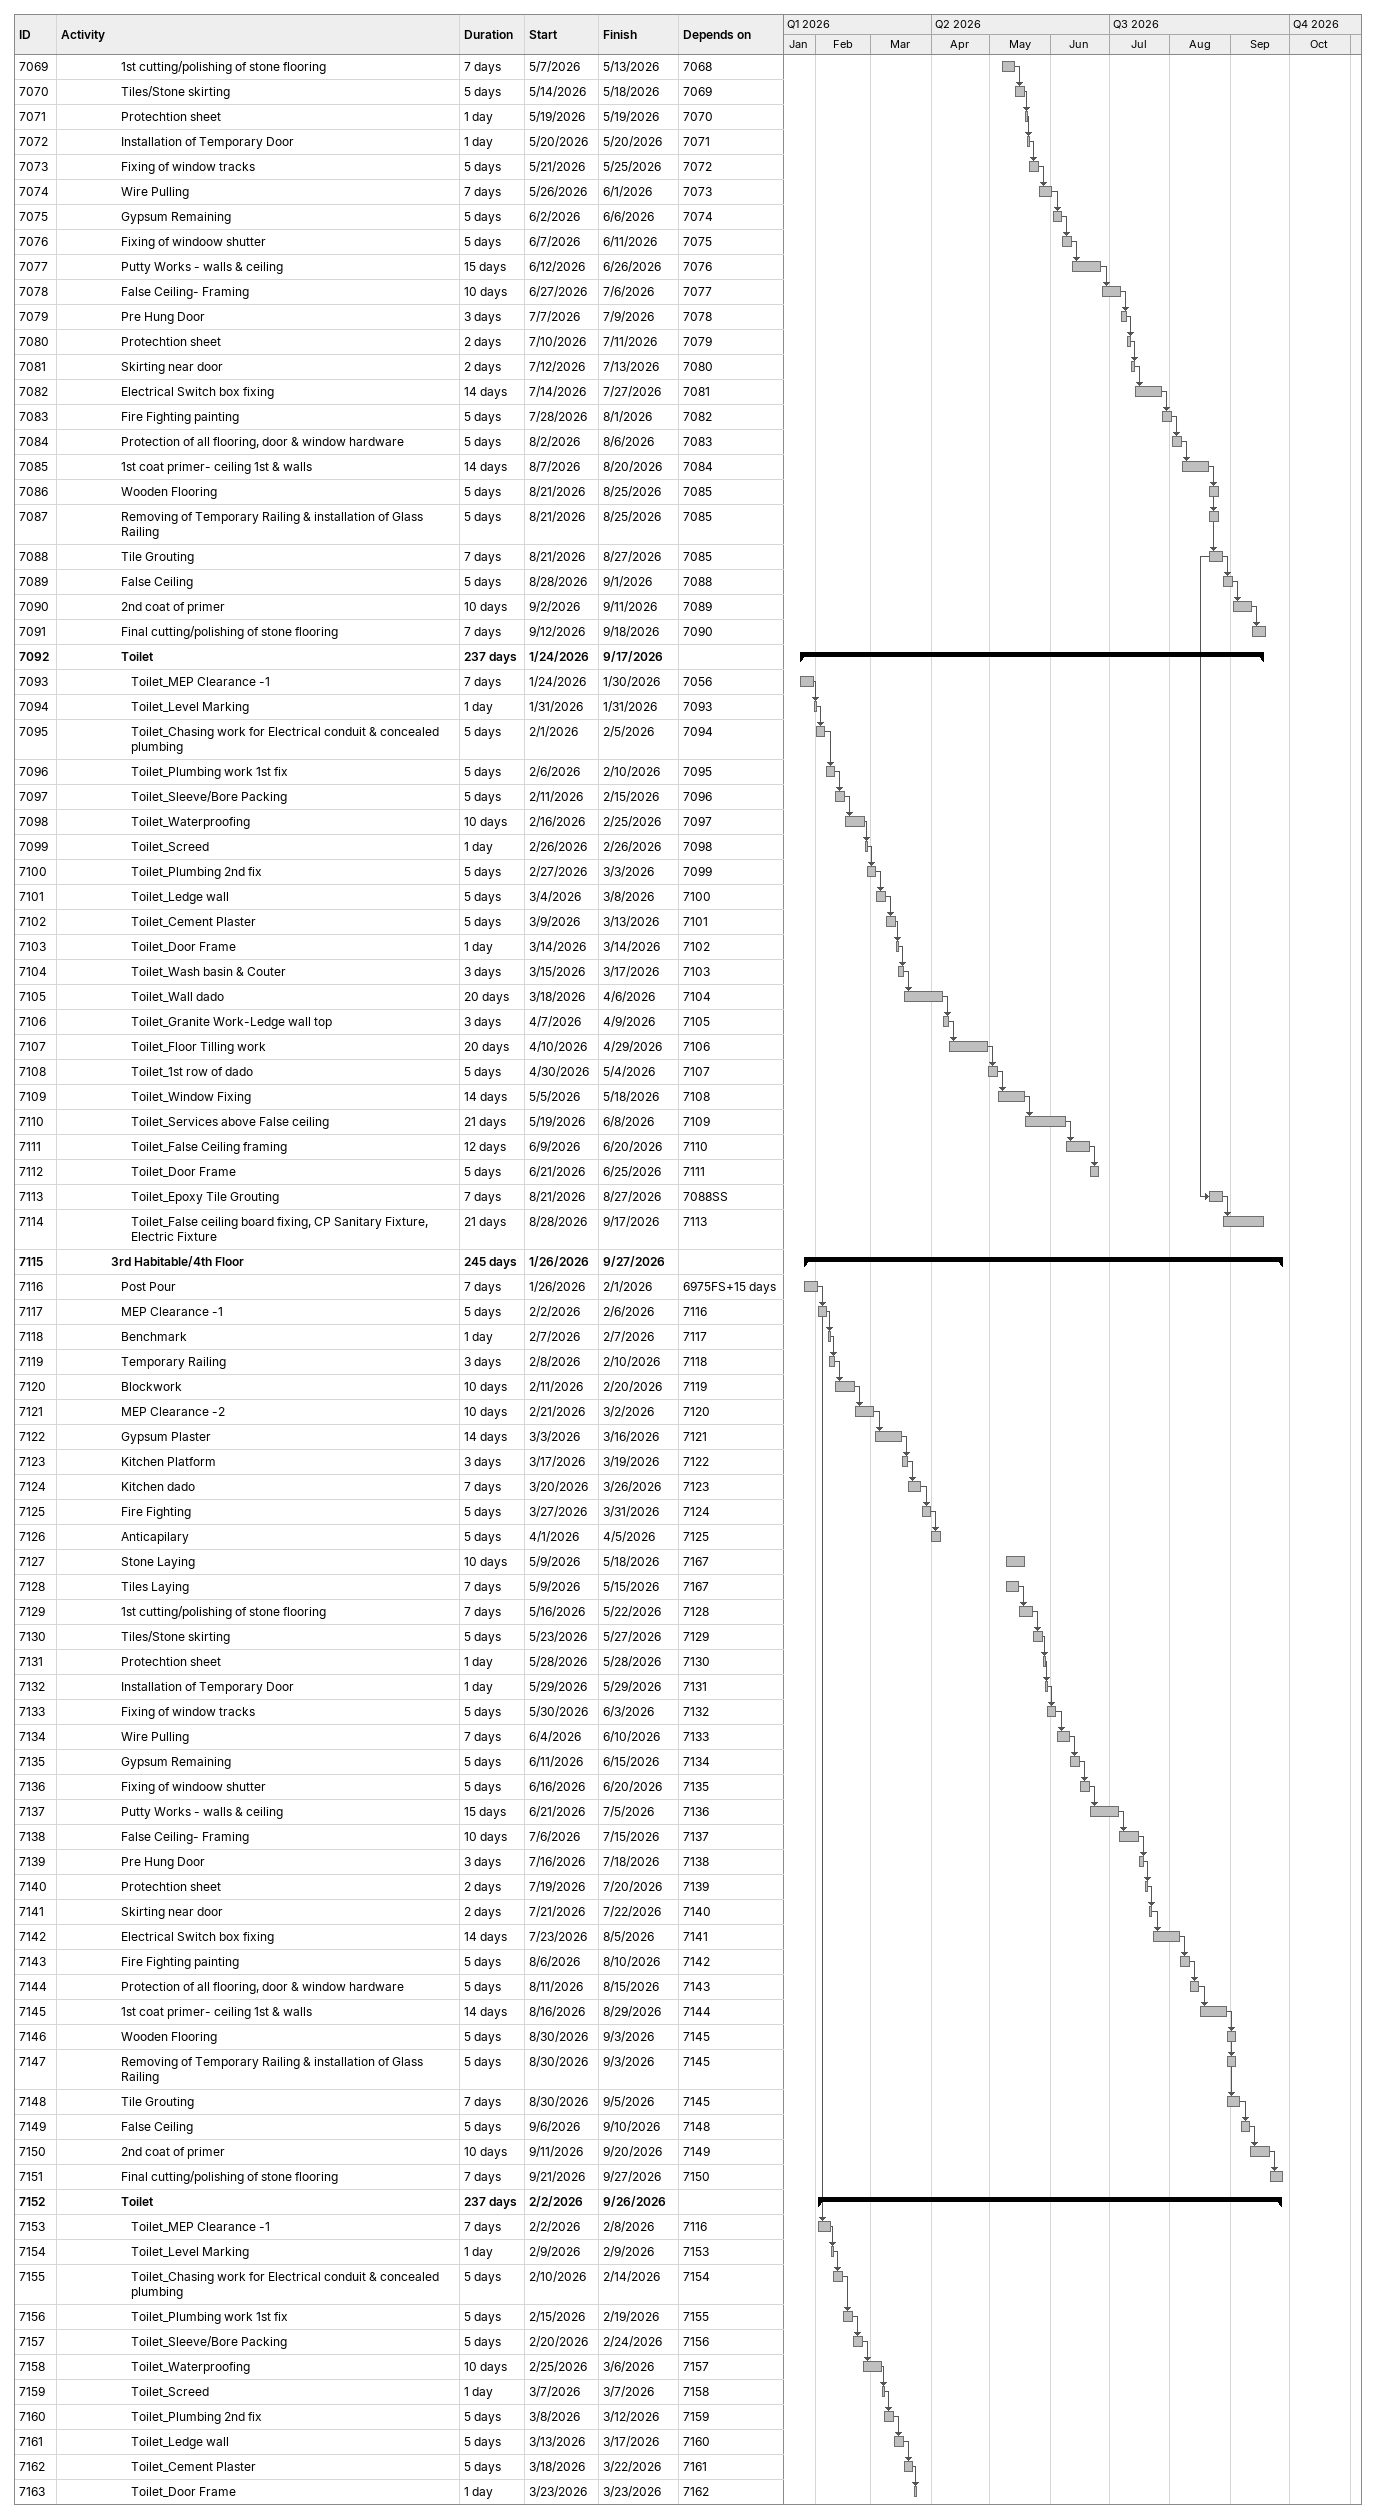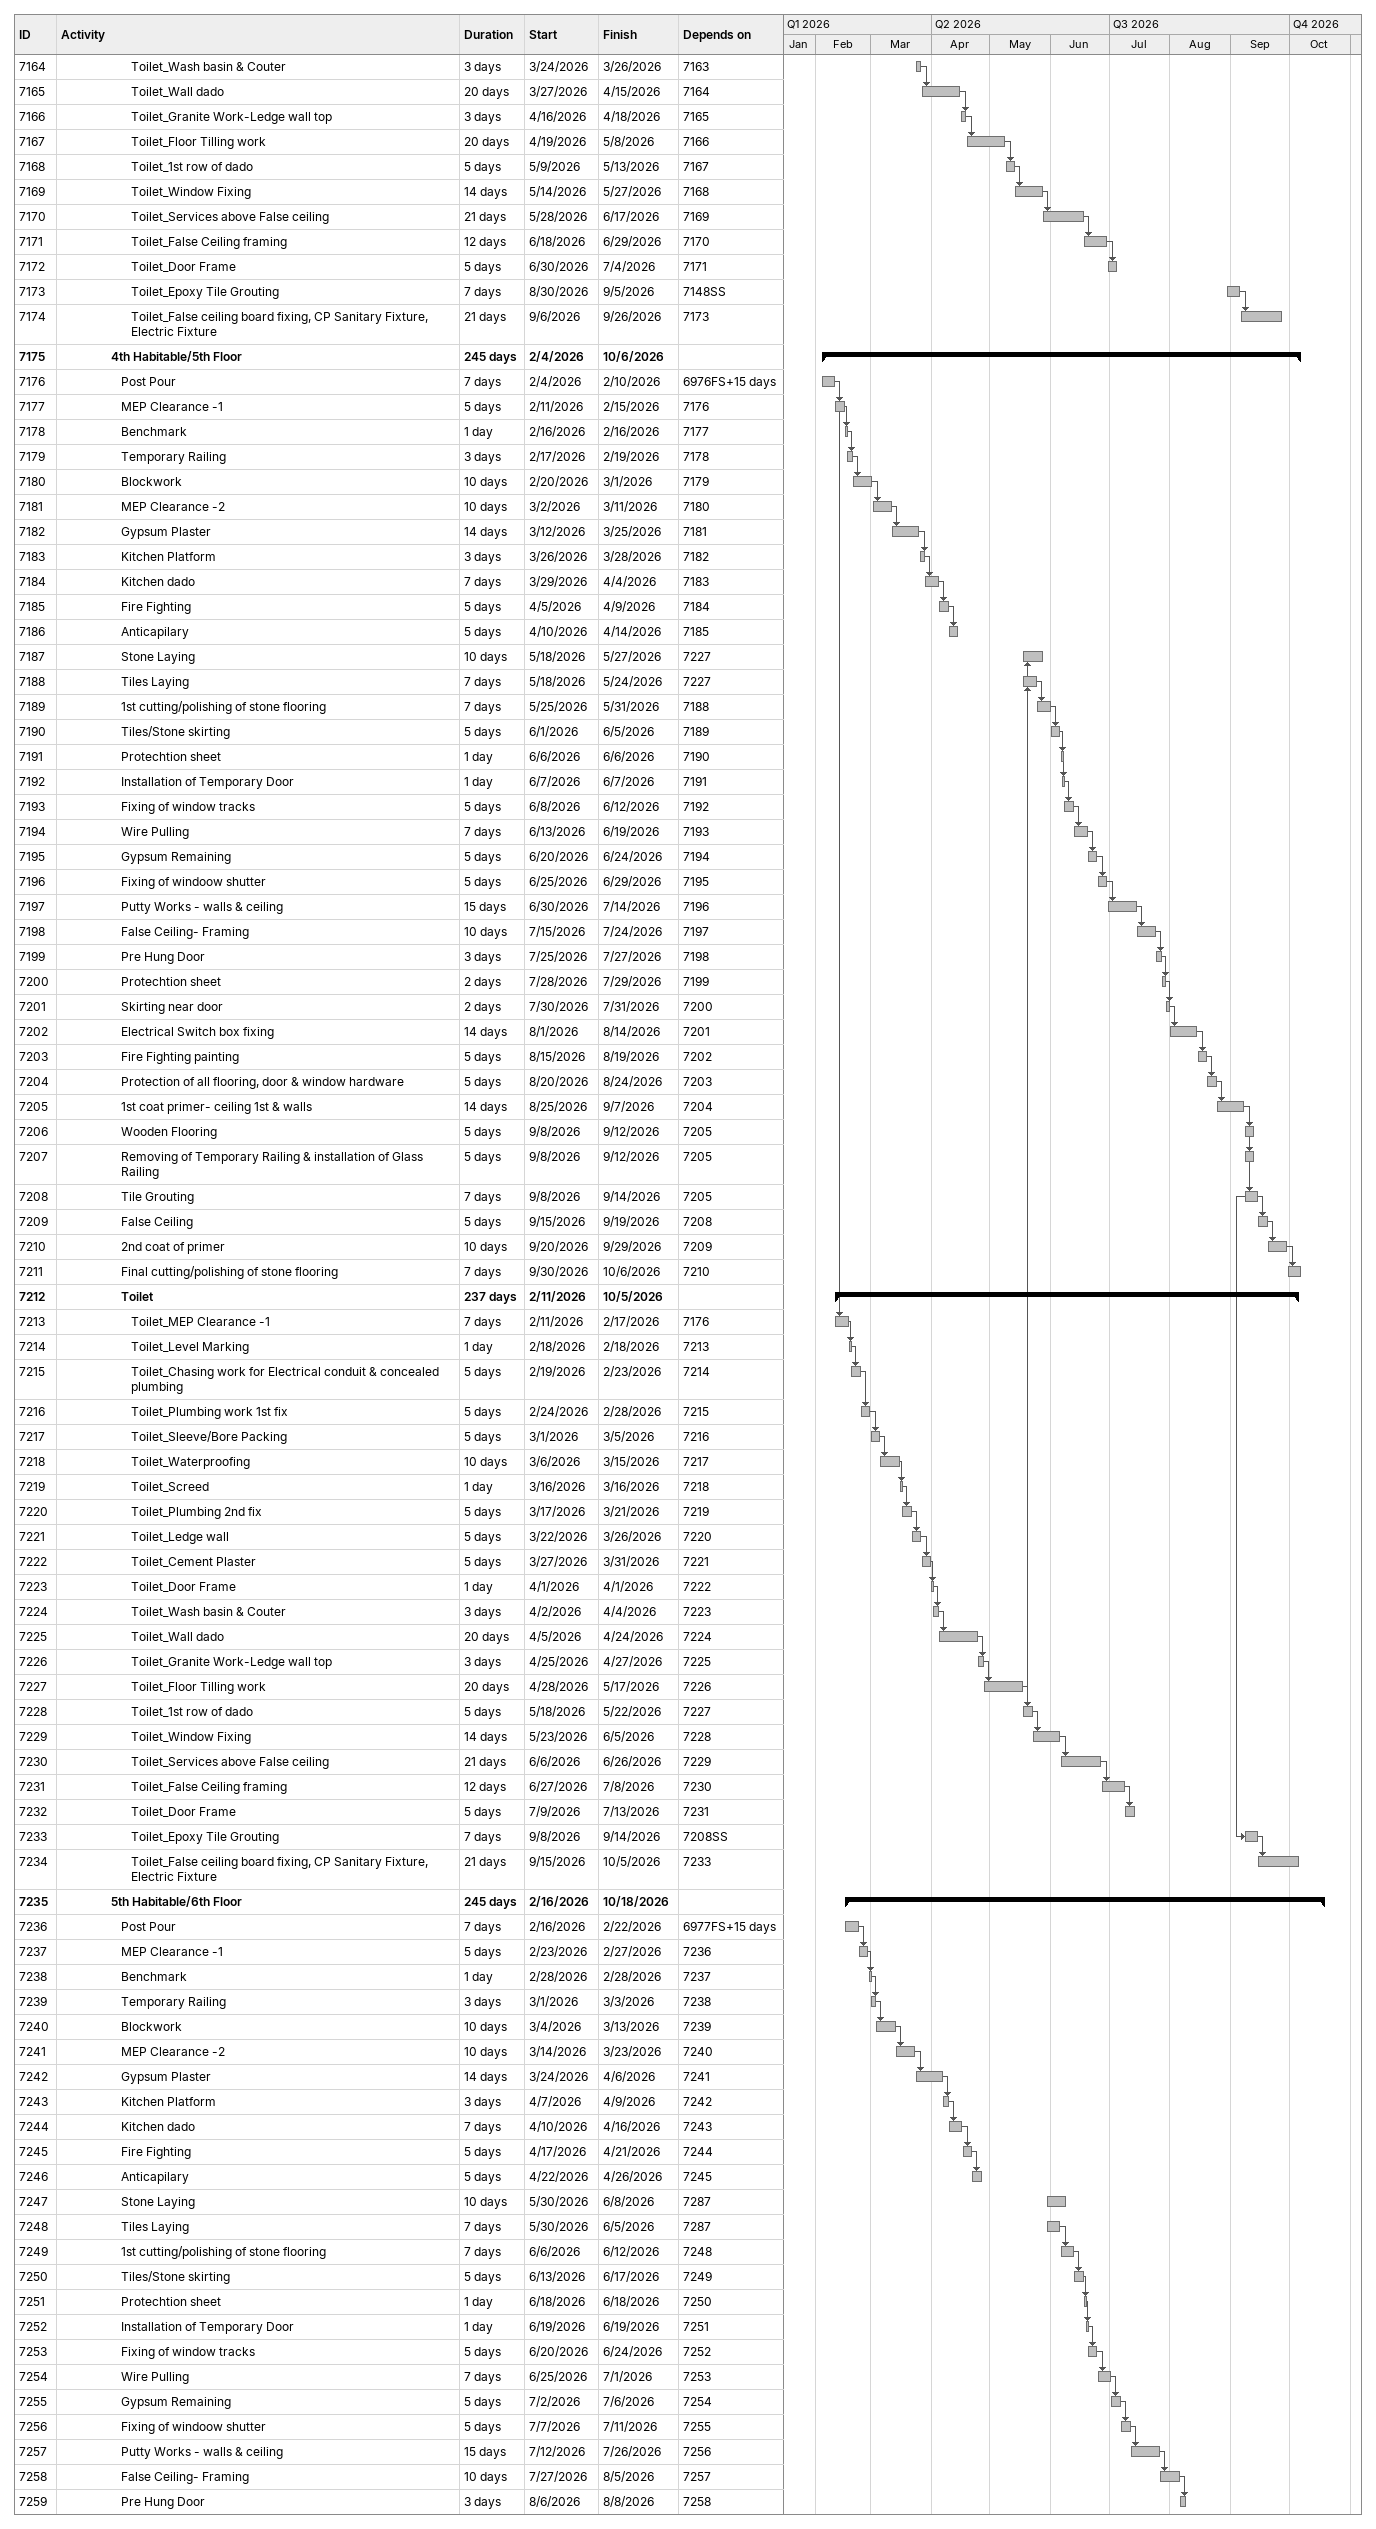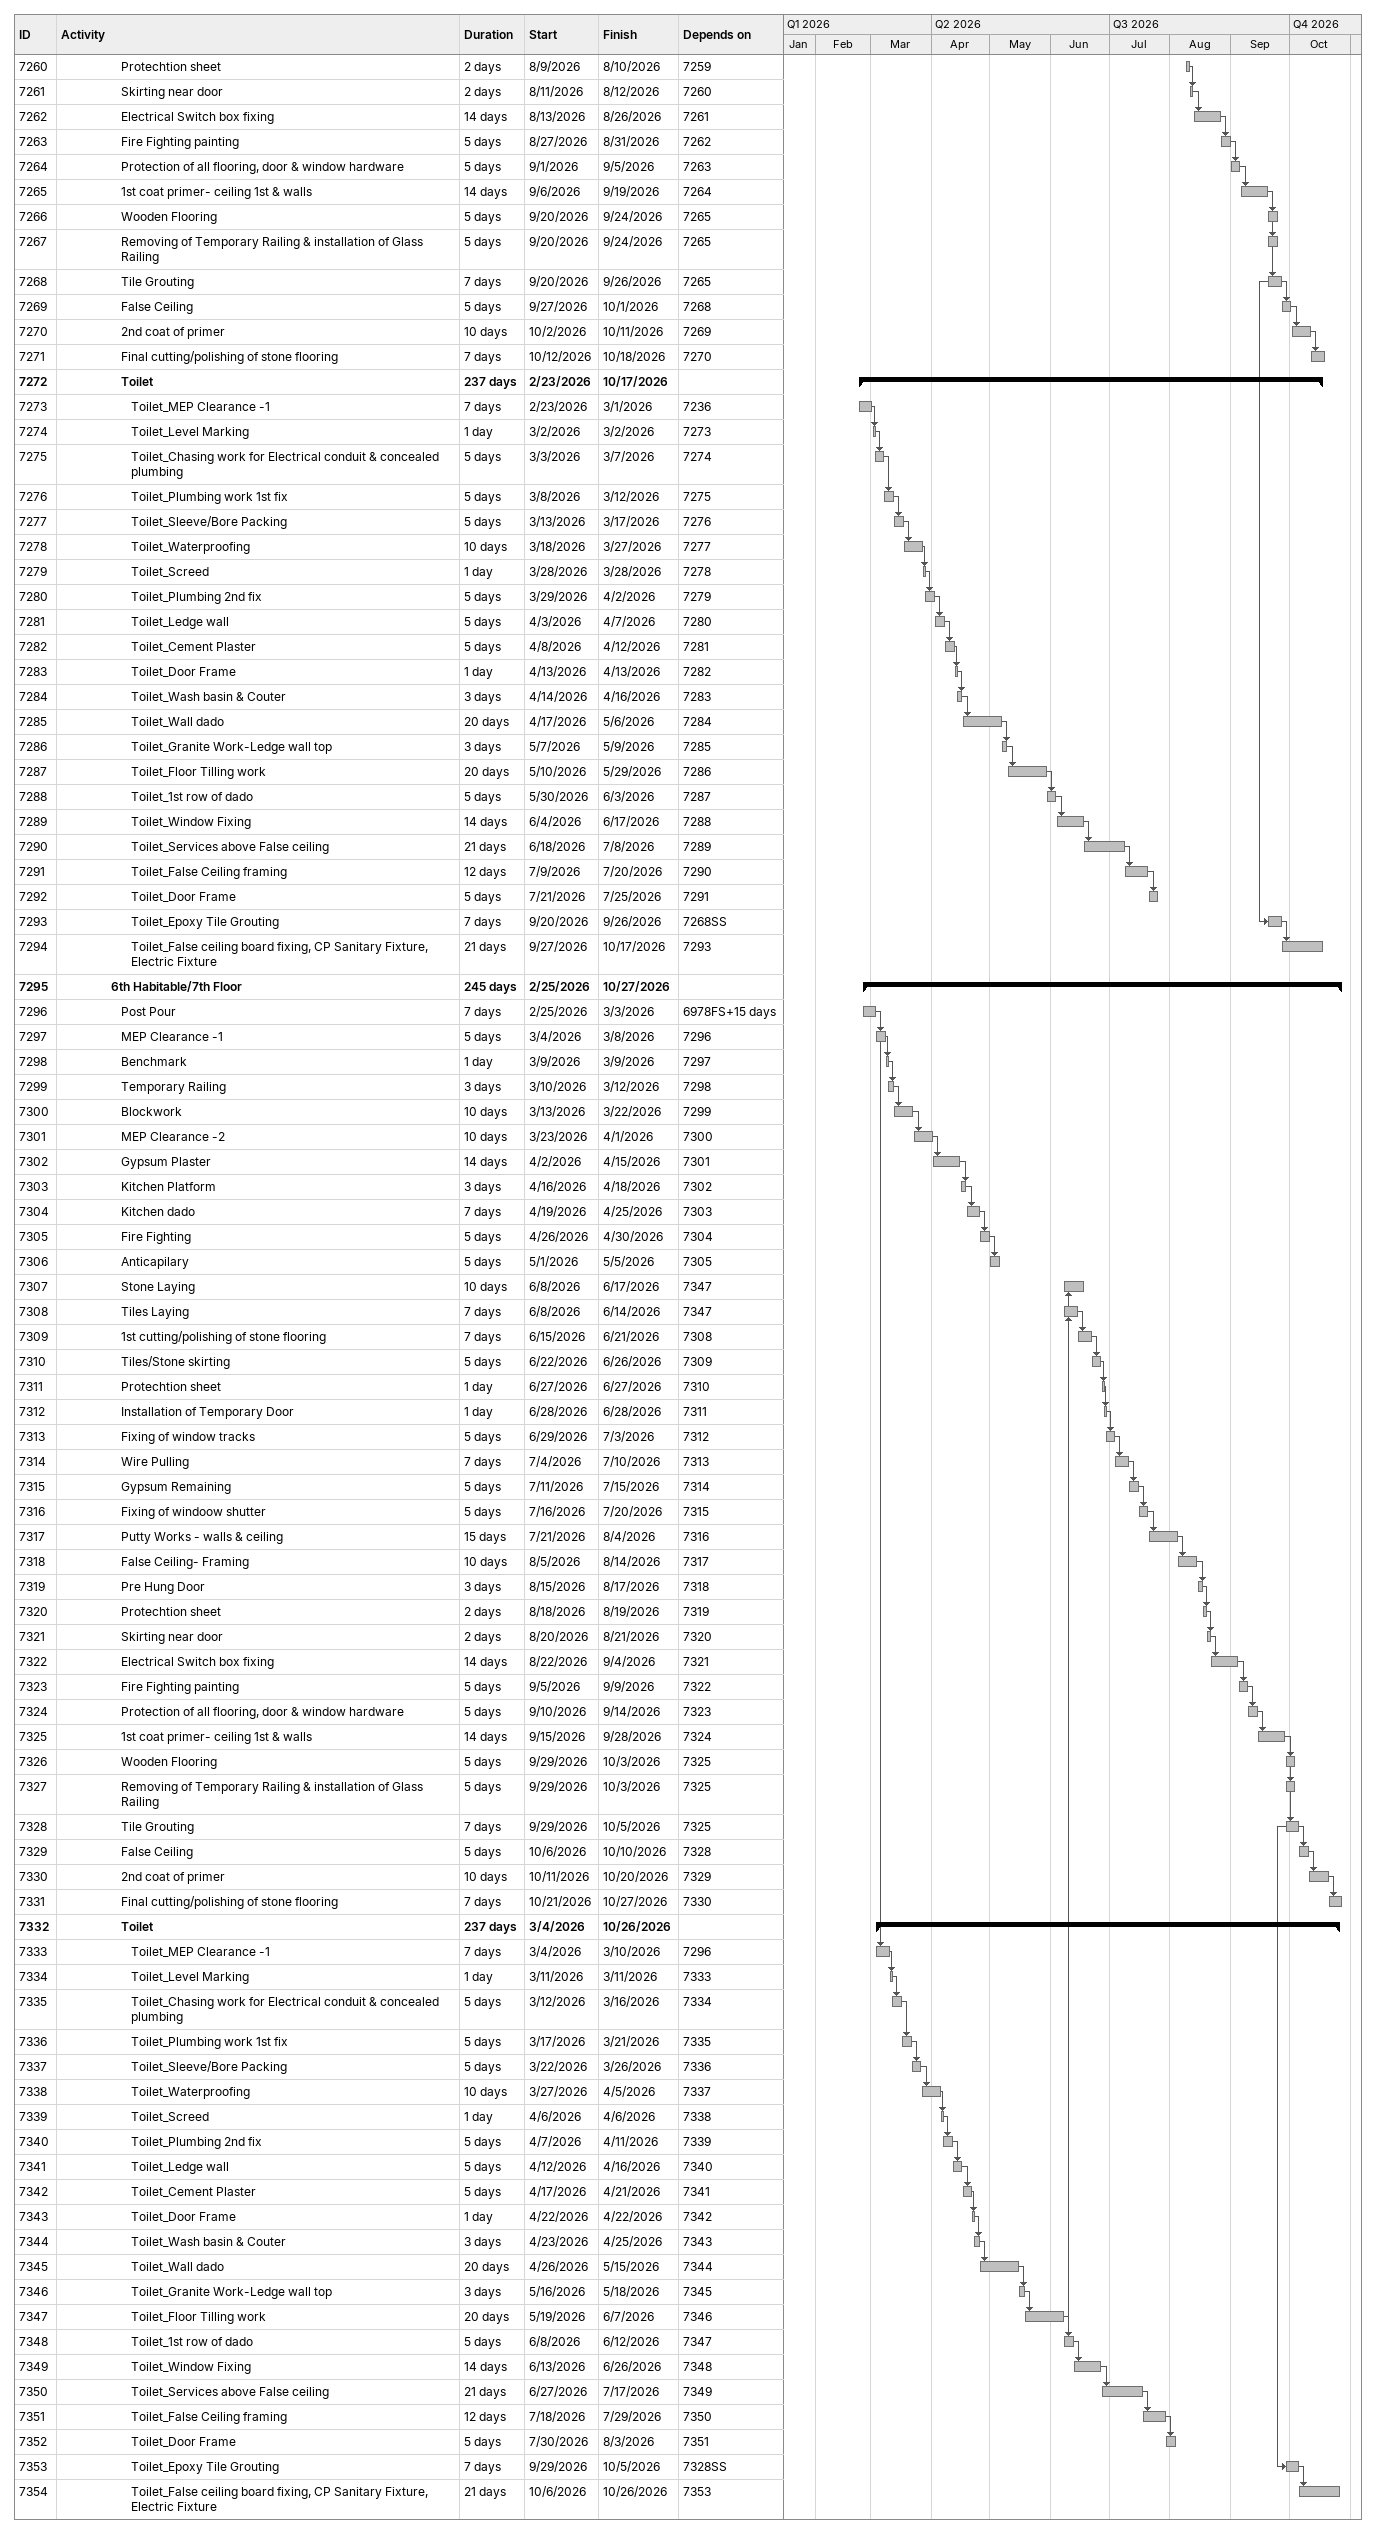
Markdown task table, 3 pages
| ID | Level | Task | Duration | Start | Finish | Predecessors |
|---|---|---|---|---|---|---|
| 7069 | 7 | 1st cutting/polishing of stone flooring | 7d | 2026-05-07 | 2026-05-13 | 7068 |
| 7070 | 7 | Tiles/Stone skirting | 5d | 2026-05-14 | 2026-05-18 | 7069 |
| 7071 | 7 | Protechtion sheet | 1d | 2026-05-19 | 2026-05-19 | 7070 |
| 7072 | 7 | Installation of Temporary Door | 1d | 2026-05-20 | 2026-05-20 | 7071 |
| 7073 | 7 | Fixing of window tracks | 5d | 2026-05-21 | 2026-05-25 | 7072 |
| 7074 | 7 | Wire Pulling | 7d | 2026-05-26 | 2026-06-01 | 7073 |
| 7075 | 7 | Gypsum Remaining | 5d | 2026-06-02 | 2026-06-06 | 7074 |
| 7076 | 7 | Fixing of windoow shutter | 5d | 2026-06-07 | 2026-06-11 | 7075 |
| 7077 | 7 | Putty Works - walls & ceiling | 15d | 2026-06-12 | 2026-06-26 | 7076 |
| 7078 | 7 | False Ceiling- Framing | 10d | 2026-06-27 | 2026-07-06 | 7077 |
| 7079 | 7 | Pre Hung Door | 3d | 2026-07-07 | 2026-07-09 | 7078 |
| 7080 | 7 | Protechtion sheet | 2d | 2026-07-10 | 2026-07-11 | 7079 |
| 7081 | 7 | Skirting near door | 2d | 2026-07-12 | 2026-07-13 | 7080 |
| 7082 | 7 | Electrical Switch box fixing | 14d | 2026-07-14 | 2026-07-27 | 7081 |
| 7083 | 7 | Fire Fighting painting | 5d | 2026-07-28 | 2026-08-01 | 7082 |
| 7084 | 7 | Protection of all flooring, door & window hardware | 5d | 2026-08-02 | 2026-08-06 | 7083 |
| 7085 | 7 | 1st coat primer- ceiling 1st & walls | 14d | 2026-08-07 | 2026-08-20 | 7084 |
| 7086 | 7 | Wooden Flooring | 5d | 2026-08-21 | 2026-08-25 | 7085 |
| 7087 | 7 | Removing of Temporary Railing & installation of Glass Railing | 5d | 2026-08-21 | 2026-08-25 | 7085 |
| 7088 | 7 | Tile Grouting | 7d | 2026-08-21 | 2026-08-27 | 7085 |
| 7089 | 7 | False Ceiling | 5d | 2026-08-28 | 2026-09-01 | 7088 |
| 7090 | 7 | 2nd coat of primer | 10d | 2026-09-02 | 2026-09-11 | 7089 |
| 7091 | 7 | Final cutting/polishing of stone flooring | 7d | 2026-09-12 | 2026-09-18 | 7090 |
| 7092 | 7 | **Toilet** | 237d | 2026-01-24 | 2026-09-17 |  |
| 7093 | 8 | Toilet_MEP Clearance -1 | 7d | 2026-01-24 | 2026-01-30 | 7056 |
| 7094 | 8 | Toilet_Level Marking | 1d | 2026-01-31 | 2026-01-31 | 7093 |
| 7095 | 8 | Toilet_Chasing work for Electrical conduit & concealed plumbing | 5d | 2026-02-01 | 2026-02-05 | 7094 |
| 7096 | 8 | Toilet_Plumbing work 1st fix | 5d | 2026-02-06 | 2026-02-10 | 7095 |
| 7097 | 8 | Toilet_Sleeve/Bore Packing | 5d | 2026-02-11 | 2026-02-15 | 7096 |
| 7098 | 8 | Toilet_Waterproofing | 10d | 2026-02-16 | 2026-02-25 | 7097 |
| 7099 | 8 | Toilet_Screed | 1d | 2026-02-26 | 2026-02-26 | 7098 |
| 7100 | 8 | Toilet_Plumbing 2nd fix | 5d | 2026-02-27 | 2026-03-03 | 7099 |
| 7101 | 8 | Toilet_Ledge wall | 5d | 2026-03-04 | 2026-03-08 | 7100 |
| 7102 | 8 | Toilet_Cement Plaster | 5d | 2026-03-09 | 2026-03-13 | 7101 |
| 7103 | 8 | Toilet_Door Frame | 1d | 2026-03-14 | 2026-03-14 | 7102 |
| 7104 | 8 | Toilet_Wash basin & Couter | 3d | 2026-03-15 | 2026-03-17 | 7103 |
| 7105 | 8 | Toilet_Wall dado | 20d | 2026-03-18 | 2026-04-06 | 7104 |
| 7106 | 8 | Toilet_Granite Work-Ledge wall top | 3d | 2026-04-07 | 2026-04-09 | 7105 |
| 7107 | 8 | Toilet_Floor Tilling work | 20d | 2026-04-10 | 2026-04-29 | 7106 |
| 7108 | 8 | Toilet_1st row of dado | 5d | 2026-04-30 | 2026-05-04 | 7107 |
| 7109 | 8 | Toilet_Window Fixing | 14d | 2026-05-05 | 2026-05-18 | 7108 |
| 7110 | 8 | Toilet_Services above False ceiling | 21d | 2026-05-19 | 2026-06-08 | 7109 |
| 7111 | 8 | Toilet_False Ceiling framing | 12d | 2026-06-09 | 2026-06-20 | 7110 |
| 7112 | 8 | Toilet_Door Frame | 5d | 2026-06-21 | 2026-06-25 | 7111 |
| 7113 | 8 | Toilet_Epoxy Tile Grouting | 7d | 2026-08-21 | 2026-08-27 | 7088SS |
| 7114 | 8 | Toilet_False ceiling board fixing, CP Sanitary Fixture, Electric Fixture | 21d | 2026-08-28 | 2026-09-17 | 7113 |
| 7115 | 6 | **3rd Habitable/4th Floor** | 245d | 2026-01-26 | 2026-09-27 |  |
| 7116 | 7 | Post Pour | 7d | 2026-01-26 | 2026-02-01 | 6975FS+15d |
| 7117 | 7 | MEP Clearance -1 | 5d | 2026-02-02 | 2026-02-06 | 7116 |
| 7118 | 7 | Benchmark | 1d | 2026-02-07 | 2026-02-07 | 7117 |
| 7119 | 7 | Temporary Railing | 3d | 2026-02-08 | 2026-02-10 | 7118 |
| 7120 | 7 | Blockwork | 10d | 2026-02-11 | 2026-02-20 | 7119 |
| 7121 | 7 | MEP Clearance -2 | 10d | 2026-02-21 | 2026-03-02 | 7120 |
| 7122 | 7 | Gypsum Plaster | 14d | 2026-03-03 | 2026-03-16 | 7121 |
| 7123 | 7 | Kitchen Platform | 3d | 2026-03-17 | 2026-03-19 | 7122 |
| 7124 | 7 | Kitchen dado | 7d | 2026-03-20 | 2026-03-26 | 7123 |
| 7125 | 7 | Fire Fighting | 5d | 2026-03-27 | 2026-03-31 | 7124 |
| 7126 | 7 | Anticapilary | 5d | 2026-04-01 | 2026-04-05 | 7125 |
| 7127 | 7 | Stone Laying | 10d | 2026-05-09 | 2026-05-18 | 7167 |
| 7128 | 7 | Tiles Laying | 7d | 2026-05-09 | 2026-05-15 | 7167 |
| 7129 | 7 | 1st cutting/polishing of stone flooring | 7d | 2026-05-16 | 2026-05-22 | 7128 |
| 7130 | 7 | Tiles/Stone skirting | 5d | 2026-05-23 | 2026-05-27 | 7129 |
| 7131 | 7 | Protechtion sheet | 1d | 2026-05-28 | 2026-05-28 | 7130 |
| 7132 | 7 | Installation of Temporary Door | 1d | 2026-05-29 | 2026-05-29 | 7131 |
| 7133 | 7 | Fixing of window tracks | 5d | 2026-05-30 | 2026-06-03 | 7132 |
| 7134 | 7 | Wire Pulling | 7d | 2026-06-04 | 2026-06-10 | 7133 |
| 7135 | 7 | Gypsum Remaining | 5d | 2026-06-11 | 2026-06-15 | 7134 |
| 7136 | 7 | Fixing of windoow shutter | 5d | 2026-06-16 | 2026-06-20 | 7135 |
| 7137 | 7 | Putty Works - walls & ceiling | 15d | 2026-06-21 | 2026-07-05 | 7136 |
| 7138 | 7 | False Ceiling- Framing | 10d | 2026-07-06 | 2026-07-15 | 7137 |
| 7139 | 7 | Pre Hung Door | 3d | 2026-07-16 | 2026-07-18 | 7138 |
| 7140 | 7 | Protechtion sheet | 2d | 2026-07-19 | 2026-07-20 | 7139 |
| 7141 | 7 | Skirting near door | 2d | 2026-07-21 | 2026-07-22 | 7140 |
| 7142 | 7 | Electrical Switch box fixing | 14d | 2026-07-23 | 2026-08-05 | 7141 |
| 7143 | 7 | Fire Fighting painting | 5d | 2026-08-06 | 2026-08-10 | 7142 |
| 7144 | 7 | Protection of all flooring, door & window hardware | 5d | 2026-08-11 | 2026-08-15 | 7143 |
| 7145 | 7 | 1st coat primer- ceiling 1st & walls | 14d | 2026-08-16 | 2026-08-29 | 7144 |
| 7146 | 7 | Wooden Flooring | 5d | 2026-08-30 | 2026-09-03 | 7145 |
| 7147 | 7 | Removing of Temporary Railing & installation of Glass Railing | 5d | 2026-08-30 | 2026-09-03 | 7145 |
| 7148 | 7 | Tile Grouting | 7d | 2026-08-30 | 2026-09-05 | 7145 |
| 7149 | 7 | False Ceiling | 5d | 2026-09-06 | 2026-09-10 | 7148 |
| 7150 | 7 | 2nd coat of primer | 10d | 2026-09-11 | 2026-09-20 | 7149 |
| 7151 | 7 | Final cutting/polishing of stone flooring | 7d | 2026-09-21 | 2026-09-27 | 7150 |
| 7152 | 7 | **Toilet** | 237d | 2026-02-02 | 2026-09-26 |  |
| 7153 | 8 | Toilet_MEP Clearance -1 | 7d | 2026-02-02 | 2026-02-08 | 7116 |
| 7154 | 8 | Toilet_Level Marking | 1d | 2026-02-09 | 2026-02-09 | 7153 |
| 7155 | 8 | Toilet_Chasing work for Electrical conduit & concealed plumbing | 5d | 2026-02-10 | 2026-02-14 | 7154 |
| 7156 | 8 | Toilet_Plumbing work 1st fix | 5d | 2026-02-15 | 2026-02-19 | 7155 |
| 7157 | 8 | Toilet_Sleeve/Bore Packing | 5d | 2026-02-20 | 2026-02-24 | 7156 |
| 7158 | 8 | Toilet_Waterproofing | 10d | 2026-02-25 | 2026-03-06 | 7157 |
| 7159 | 8 | Toilet_Screed | 1d | 2026-03-07 | 2026-03-07 | 7158 |
| 7160 | 8 | Toilet_Plumbing 2nd fix | 5d | 2026-03-08 | 2026-03-12 | 7159 |
| 7161 | 8 | Toilet_Ledge wall | 5d | 2026-03-13 | 2026-03-17 | 7160 |
| 7162 | 8 | Toilet_Cement Plaster | 5d | 2026-03-18 | 2026-03-22 | 7161 |
| 7163 | 8 | Toilet_Door Frame | 1d | 2026-03-23 | 2026-03-23 | 7162 |
| 7164 | 8 | Toilet_Wash basin & Couter | 3d | 2026-03-24 | 2026-03-26 | 7163 |
| 7165 | 8 | Toilet_Wall dado | 20d | 2026-03-27 | 2026-04-15 | 7164 |
| 7166 | 8 | Toilet_Granite Work-Ledge wall top | 3d | 2026-04-16 | 2026-04-18 | 7165 |
| 7167 | 8 | Toilet_Floor Tilling work | 20d | 2026-04-19 | 2026-05-08 | 7166 |
| 7168 | 8 | Toilet_1st row of dado | 5d | 2026-05-09 | 2026-05-13 | 7167 |
| 7169 | 8 | Toilet_Window Fixing | 14d | 2026-05-14 | 2026-05-27 | 7168 |
| 7170 | 8 | Toilet_Services above False ceiling | 21d | 2026-05-28 | 2026-06-17 | 7169 |
| 7171 | 8 | Toilet_False Ceiling framing | 12d | 2026-06-18 | 2026-06-29 | 7170 |
| 7172 | 8 | Toilet_Door Frame | 5d | 2026-06-30 | 2026-07-04 | 7171 |
| 7173 | 8 | Toilet_Epoxy Tile Grouting | 7d | 2026-08-30 | 2026-09-05 | 7148SS |
| 7174 | 8 | Toilet_False ceiling board fixing, CP Sanitary Fixture, Electric Fixture | 21d | 2026-09-06 | 2026-09-26 | 7173 |
| 7175 | 6 | **4th Habitable/5th Floor** | 245d | 2026-02-04 | 2026-10-06 |  |
| 7176 | 7 | Post Pour | 7d | 2026-02-04 | 2026-02-10 | 6976FS+15d |
| 7177 | 7 | MEP Clearance -1 | 5d | 2026-02-11 | 2026-02-15 | 7176 |
| 7178 | 7 | Benchmark | 1d | 2026-02-16 | 2026-02-16 | 7177 |
| 7179 | 7 | Temporary Railing | 3d | 2026-02-17 | 2026-02-19 | 7178 |
| 7180 | 7 | Blockwork | 10d | 2026-02-20 | 2026-03-01 | 7179 |
| 7181 | 7 | MEP Clearance -2 | 10d | 2026-03-02 | 2026-03-11 | 7180 |
| 7182 | 7 | Gypsum Plaster | 14d | 2026-03-12 | 2026-03-25 | 7181 |
| 7183 | 7 | Kitchen Platform | 3d | 2026-03-26 | 2026-03-28 | 7182 |
| 7184 | 7 | Kitchen dado | 7d | 2026-03-29 | 2026-04-04 | 7183 |
| 7185 | 7 | Fire Fighting | 5d | 2026-04-05 | 2026-04-09 | 7184 |
| 7186 | 7 | Anticapilary | 5d | 2026-04-10 | 2026-04-14 | 7185 |
| 7187 | 7 | Stone Laying | 10d | 2026-05-18 | 2026-05-27 | 7227 |
| 7188 | 7 | Tiles Laying | 7d | 2026-05-18 | 2026-05-24 | 7227 |
| 7189 | 7 | 1st cutting/polishing of stone flooring | 7d | 2026-05-25 | 2026-05-31 | 7188 |
| 7190 | 7 | Tiles/Stone skirting | 5d | 2026-06-01 | 2026-06-05 | 7189 |
| 7191 | 7 | Protechtion sheet | 1d | 2026-06-06 | 2026-06-06 | 7190 |
| 7192 | 7 | Installation of Temporary Door | 1d | 2026-06-07 | 2026-06-07 | 7191 |
| 7193 | 7 | Fixing of window tracks | 5d | 2026-06-08 | 2026-06-12 | 7192 |
| 7194 | 7 | Wire Pulling | 7d | 2026-06-13 | 2026-06-19 | 7193 |
| 7195 | 7 | Gypsum Remaining | 5d | 2026-06-20 | 2026-06-24 | 7194 |
| 7196 | 7 | Fixing of windoow shutter | 5d | 2026-06-25 | 2026-06-29 | 7195 |
| 7197 | 7 | Putty Works - walls & ceiling | 15d | 2026-06-30 | 2026-07-14 | 7196 |
| 7198 | 7 | False Ceiling- Framing | 10d | 2026-07-15 | 2026-07-24 | 7197 |
| 7199 | 7 | Pre Hung Door | 3d | 2026-07-25 | 2026-07-27 | 7198 |
| 7200 | 7 | Protechtion sheet | 2d | 2026-07-28 | 2026-07-29 | 7199 |
| 7201 | 7 | Skirting near door | 2d | 2026-07-30 | 2026-07-31 | 7200 |
| 7202 | 7 | Electrical Switch box fixing | 14d | 2026-08-01 | 2026-08-14 | 7201 |
| 7203 | 7 | Fire Fighting painting | 5d | 2026-08-15 | 2026-08-19 | 7202 |
| 7204 | 7 | Protection of all flooring, door & window hardware | 5d | 2026-08-20 | 2026-08-24 | 7203 |
| 7205 | 7 | 1st coat primer- ceiling 1st & walls | 14d | 2026-08-25 | 2026-09-07 | 7204 |
| 7206 | 7 | Wooden Flooring | 5d | 2026-09-08 | 2026-09-12 | 7205 |
| 7207 | 7 | Removing of Temporary Railing & installation of Glass Railing | 5d | 2026-09-08 | 2026-09-12 | 7205 |
| 7208 | 7 | Tile Grouting | 7d | 2026-09-08 | 2026-09-14 | 7205 |
| 7209 | 7 | False Ceiling | 5d | 2026-09-15 | 2026-09-19 | 7208 |
| 7210 | 7 | 2nd coat of primer | 10d | 2026-09-20 | 2026-09-29 | 7209 |
| 7211 | 7 | Final cutting/polishing of stone flooring | 7d | 2026-09-30 | 2026-10-06 | 7210 |
| 7212 | 7 | **Toilet** | 237d | 2026-02-11 | 2026-10-05 |  |
| 7213 | 8 | Toilet_MEP Clearance -1 | 7d | 2026-02-11 | 2026-02-17 | 7176 |
| 7214 | 8 | Toilet_Level Marking | 1d | 2026-02-18 | 2026-02-18 | 7213 |
| 7215 | 8 | Toilet_Chasing work for Electrical conduit & concealed plumbing | 5d | 2026-02-19 | 2026-02-23 | 7214 |
| 7216 | 8 | Toilet_Plumbing work 1st fix | 5d | 2026-02-24 | 2026-02-28 | 7215 |
| 7217 | 8 | Toilet_Sleeve/Bore Packing | 5d | 2026-03-01 | 2026-03-05 | 7216 |
| 7218 | 8 | Toilet_Waterproofing | 10d | 2026-03-06 | 2026-03-15 | 7217 |
| 7219 | 8 | Toilet_Screed | 1d | 2026-03-16 | 2026-03-16 | 7218 |
| 7220 | 8 | Toilet_Plumbing 2nd fix | 5d | 2026-03-17 | 2026-03-21 | 7219 |
| 7221 | 8 | Toilet_Ledge wall | 5d | 2026-03-22 | 2026-03-26 | 7220 |
| 7222 | 8 | Toilet_Cement Plaster | 5d | 2026-03-27 | 2026-03-31 | 7221 |
| 7223 | 8 | Toilet_Door Frame | 1d | 2026-04-01 | 2026-04-01 | 7222 |
| 7224 | 8 | Toilet_Wash basin & Couter | 3d | 2026-04-02 | 2026-04-04 | 7223 |
| 7225 | 8 | Toilet_Wall dado | 20d | 2026-04-05 | 2026-04-24 | 7224 |
| 7226 | 8 | Toilet_Granite Work-Ledge wall top | 3d | 2026-04-25 | 2026-04-27 | 7225 |
| 7227 | 8 | Toilet_Floor Tilling work | 20d | 2026-04-28 | 2026-05-17 | 7226 |
| 7228 | 8 | Toilet_1st row of dado | 5d | 2026-05-18 | 2026-05-22 | 7227 |
| 7229 | 8 | Toilet_Window Fixing | 14d | 2026-05-23 | 2026-06-05 | 7228 |
| 7230 | 8 | Toilet_Services above False ceiling | 21d | 2026-06-06 | 2026-06-26 | 7229 |
| 7231 | 8 | Toilet_False Ceiling framing | 12d | 2026-06-27 | 2026-07-08 | 7230 |
| 7232 | 8 | Toilet_Door Frame | 5d | 2026-07-09 | 2026-07-13 | 7231 |
| 7233 | 8 | Toilet_Epoxy Tile Grouting | 7d | 2026-09-08 | 2026-09-14 | 7208SS |
| 7234 | 8 | Toilet_False ceiling board fixing, CP Sanitary Fixture, Electric Fixture | 21d | 2026-09-15 | 2026-10-05 | 7233 |
| 7235 | 6 | **5th Habitable/6th Floor** | 245d | 2026-02-16 | 2026-10-18 |  |
| 7236 | 7 | Post Pour | 7d | 2026-02-16 | 2026-02-22 | 6977FS+15d |
| 7237 | 7 | MEP Clearance -1 | 5d | 2026-02-23 | 2026-02-27 | 7236 |
| 7238 | 7 | Benchmark | 1d | 2026-02-28 | 2026-02-28 | 7237 |
| 7239 | 7 | Temporary Railing | 3d | 2026-03-01 | 2026-03-03 | 7238 |
| 7240 | 7 | Blockwork | 10d | 2026-03-04 | 2026-03-13 | 7239 |
| 7241 | 7 | MEP Clearance -2 | 10d | 2026-03-14 | 2026-03-23 | 7240 |
| 7242 | 7 | Gypsum Plaster | 14d | 2026-03-24 | 2026-04-06 | 7241 |
| 7243 | 7 | Kitchen Platform | 3d | 2026-04-07 | 2026-04-09 | 7242 |
| 7244 | 7 | Kitchen dado | 7d | 2026-04-10 | 2026-04-16 | 7243 |
| 7245 | 7 | Fire Fighting | 5d | 2026-04-17 | 2026-04-21 | 7244 |
| 7246 | 7 | Anticapilary | 5d | 2026-04-22 | 2026-04-26 | 7245 |
| 7247 | 7 | Stone Laying | 10d | 2026-05-30 | 2026-06-08 | 7287 |
| 7248 | 7 | Tiles Laying | 7d | 2026-05-30 | 2026-06-05 | 7287 |
| 7249 | 7 | 1st cutting/polishing of stone flooring | 7d | 2026-06-06 | 2026-06-12 | 7248 |
| 7250 | 7 | Tiles/Stone skirting | 5d | 2026-06-13 | 2026-06-17 | 7249 |
| 7251 | 7 | Protechtion sheet | 1d | 2026-06-18 | 2026-06-18 | 7250 |
| 7252 | 7 | Installation of Temporary Door | 1d | 2026-06-19 | 2026-06-19 | 7251 |
| 7253 | 7 | Fixing of window tracks | 5d | 2026-06-20 | 2026-06-24 | 7252 |
| 7254 | 7 | Wire Pulling | 7d | 2026-06-25 | 2026-07-01 | 7253 |
| 7255 | 7 | Gypsum Remaining | 5d | 2026-07-02 | 2026-07-06 | 7254 |
| 7256 | 7 | Fixing of windoow shutter | 5d | 2026-07-07 | 2026-07-11 | 7255 |
| 7257 | 7 | Putty Works - walls & ceiling | 15d | 2026-07-12 | 2026-07-26 | 7256 |
| 7258 | 7 | False Ceiling- Framing | 10d | 2026-07-27 | 2026-08-05 | 7257 |
| 7259 | 7 | Pre Hung Door | 3d | 2026-08-06 | 2026-08-08 | 7258 |
| 7260 | 7 | Protechtion sheet | 2d | 2026-08-09 | 2026-08-10 | 7259 |
| 7261 | 7 | Skirting near door | 2d | 2026-08-11 | 2026-08-12 | 7260 |
| 7262 | 7 | Electrical Switch box fixing | 14d | 2026-08-13 | 2026-08-26 | 7261 |
| 7263 | 7 | Fire Fighting painting | 5d | 2026-08-27 | 2026-08-31 | 7262 |
| 7264 | 7 | Protection of all flooring, door & window hardware | 5d | 2026-09-01 | 2026-09-05 | 7263 |
| 7265 | 7 | 1st coat primer- ceiling 1st & walls | 14d | 2026-09-06 | 2026-09-19 | 7264 |
| 7266 | 7 | Wooden Flooring | 5d | 2026-09-20 | 2026-09-24 | 7265 |
| 7267 | 7 | Removing of Temporary Railing & installation of Glass Railing | 5d | 2026-09-20 | 2026-09-24 | 7265 |
| 7268 | 7 | Tile Grouting | 7d | 2026-09-20 | 2026-09-26 | 7265 |
| 7269 | 7 | False Ceiling | 5d | 2026-09-27 | 2026-10-01 | 7268 |
| 7270 | 7 | 2nd coat of primer | 10d | 2026-10-02 | 2026-10-11 | 7269 |
| 7271 | 7 | Final cutting/polishing of stone flooring | 7d | 2026-10-12 | 2026-10-18 | 7270 |
| 7272 | 7 | **Toilet** | 237d | 2026-02-23 | 2026-10-17 |  |
| 7273 | 8 | Toilet_MEP Clearance -1 | 7d | 2026-02-23 | 2026-03-01 | 7236 |
| 7274 | 8 | Toilet_Level Marking | 1d | 2026-03-02 | 2026-03-02 | 7273 |
| 7275 | 8 | Toilet_Chasing work for Electrical conduit & concealed plumbing | 5d | 2026-03-03 | 2026-03-07 | 7274 |
| 7276 | 8 | Toilet_Plumbing work 1st fix | 5d | 2026-03-08 | 2026-03-12 | 7275 |
| 7277 | 8 | Toilet_Sleeve/Bore Packing | 5d | 2026-03-13 | 2026-03-17 | 7276 |
| 7278 | 8 | Toilet_Waterproofing | 10d | 2026-03-18 | 2026-03-27 | 7277 |
| 7279 | 8 | Toilet_Screed | 1d | 2026-03-28 | 2026-03-28 | 7278 |
| 7280 | 8 | Toilet_Plumbing 2nd fix | 5d | 2026-03-29 | 2026-04-02 | 7279 |
| 7281 | 8 | Toilet_Ledge wall | 5d | 2026-04-03 | 2026-04-07 | 7280 |
| 7282 | 8 | Toilet_Cement Plaster | 5d | 2026-04-08 | 2026-04-12 | 7281 |
| 7283 | 8 | Toilet_Door Frame | 1d | 2026-04-13 | 2026-04-13 | 7282 |
| 7284 | 8 | Toilet_Wash basin & Couter | 3d | 2026-04-14 | 2026-04-16 | 7283 |
| 7285 | 8 | Toilet_Wall dado | 20d | 2026-04-17 | 2026-05-06 | 7284 |
| 7286 | 8 | Toilet_Granite Work-Ledge wall top | 3d | 2026-05-07 | 2026-05-09 | 7285 |
| 7287 | 8 | Toilet_Floor Tilling work | 20d | 2026-05-10 | 2026-05-29 | 7286 |
| 7288 | 8 | Toilet_1st row of dado | 5d | 2026-05-30 | 2026-06-03 | 7287 |
| 7289 | 8 | Toilet_Window Fixing | 14d | 2026-06-04 | 2026-06-17 | 7288 |
| 7290 | 8 | Toilet_Services above False ceiling | 21d | 2026-06-18 | 2026-07-08 | 7289 |
| 7291 | 8 | Toilet_False Ceiling framing | 12d | 2026-07-09 | 2026-07-20 | 7290 |
| 7292 | 8 | Toilet_Door Frame | 5d | 2026-07-21 | 2026-07-25 | 7291 |
| 7293 | 8 | Toilet_Epoxy Tile Grouting | 7d | 2026-09-20 | 2026-09-26 | 7268SS |
| 7294 | 8 | Toilet_False ceiling board fixing, CP Sanitary Fixture, Electric Fixture | 21d | 2026-09-27 | 2026-10-17 | 7293 |
| 7295 | 6 | **6th Habitable/7th Floor** | 245d | 2026-02-25 | 2026-10-27 |  |
| 7296 | 7 | Post Pour | 7d | 2026-02-25 | 2026-03-03 | 6978FS+15d |
| 7297 | 7 | MEP Clearance -1 | 5d | 2026-03-04 | 2026-03-08 | 7296 |
| 7298 | 7 | Benchmark | 1d | 2026-03-09 | 2026-03-09 | 7297 |
| 7299 | 7 | Temporary Railing | 3d | 2026-03-10 | 2026-03-12 | 7298 |
| 7300 | 7 | Blockwork | 10d | 2026-03-13 | 2026-03-22 | 7299 |
| 7301 | 7 | MEP Clearance -2 | 10d | 2026-03-23 | 2026-04-01 | 7300 |
| 7302 | 7 | Gypsum Plaster | 14d | 2026-04-02 | 2026-04-15 | 7301 |
| 7303 | 7 | Kitchen Platform | 3d | 2026-04-16 | 2026-04-18 | 7302 |
| 7304 | 7 | Kitchen dado | 7d | 2026-04-19 | 2026-04-25 | 7303 |
| 7305 | 7 | Fire Fighting | 5d | 2026-04-26 | 2026-04-30 | 7304 |
| 7306 | 7 | Anticapilary | 5d | 2026-05-01 | 2026-05-05 | 7305 |
| 7307 | 7 | Stone Laying | 10d | 2026-06-08 | 2026-06-17 | 7347 |
| 7308 | 7 | Tiles Laying | 7d | 2026-06-08 | 2026-06-14 | 7347 |
| 7309 | 7 | 1st cutting/polishing of stone flooring | 7d | 2026-06-15 | 2026-06-21 | 7308 |
| 7310 | 7 | Tiles/Stone skirting | 5d | 2026-06-22 | 2026-06-26 | 7309 |
| 7311 | 7 | Protechtion sheet | 1d | 2026-06-27 | 2026-06-27 | 7310 |
| 7312 | 7 | Installation of Temporary Door | 1d | 2026-06-28 | 2026-06-28 | 7311 |
| 7313 | 7 | Fixing of window tracks | 5d | 2026-06-29 | 2026-07-03 | 7312 |
| 7314 | 7 | Wire Pulling | 7d | 2026-07-04 | 2026-07-10 | 7313 |
| 7315 | 7 | Gypsum Remaining | 5d | 2026-07-11 | 2026-07-15 | 7314 |
| 7316 | 7 | Fixing of windoow shutter | 5d | 2026-07-16 | 2026-07-20 | 7315 |
| 7317 | 7 | Putty Works - walls & ceiling | 15d | 2026-07-21 | 2026-08-04 | 7316 |
| 7318 | 7 | False Ceiling- Framing | 10d | 2026-08-05 | 2026-08-14 | 7317 |
| 7319 | 7 | Pre Hung Door | 3d | 2026-08-15 | 2026-08-17 | 7318 |
| 7320 | 7 | Protechtion sheet | 2d | 2026-08-18 | 2026-08-19 | 7319 |
| 7321 | 7 | Skirting near door | 2d | 2026-08-20 | 2026-08-21 | 7320 |
| 7322 | 7 | Electrical Switch box fixing | 14d | 2026-08-22 | 2026-09-04 | 7321 |
| 7323 | 7 | Fire Fighting painting | 5d | 2026-09-05 | 2026-09-09 | 7322 |
| 7324 | 7 | Protection of all flooring, door & window hardware | 5d | 2026-09-10 | 2026-09-14 | 7323 |
| 7325 | 7 | 1st coat primer- ceiling 1st & walls | 14d | 2026-09-15 | 2026-09-28 | 7324 |
| 7326 | 7 | Wooden Flooring | 5d | 2026-09-29 | 2026-10-03 | 7325 |
| 7327 | 7 | Removing of Temporary Railing & installation of Glass Railing | 5d | 2026-09-29 | 2026-10-03 | 7325 |
| 7328 | 7 | Tile Grouting | 7d | 2026-09-29 | 2026-10-05 | 7325 |
| 7329 | 7 | False Ceiling | 5d | 2026-10-06 | 2026-10-10 | 7328 |
| 7330 | 7 | 2nd coat of primer | 10d | 2026-10-11 | 2026-10-20 | 7329 |
| 7331 | 7 | Final cutting/polishing of stone flooring | 7d | 2026-10-21 | 2026-10-27 | 7330 |
| 7332 | 7 | **Toilet** | 237d | 2026-03-04 | 2026-10-26 |  |
| 7333 | 8 | Toilet_MEP Clearance -1 | 7d | 2026-03-04 | 2026-03-10 | 7296 |
| 7334 | 8 | Toilet_Level Marking | 1d | 2026-03-11 | 2026-03-11 | 7333 |
| 7335 | 8 | Toilet_Chasing work for Electrical conduit & concealed plumbing | 5d | 2026-03-12 | 2026-03-16 | 7334 |
| 7336 | 8 | Toilet_Plumbing work 1st fix | 5d | 2026-03-17 | 2026-03-21 | 7335 |
| 7337 | 8 | Toilet_Sleeve/Bore Packing | 5d | 2026-03-22 | 2026-03-26 | 7336 |
| 7338 | 8 | Toilet_Waterproofing | 10d | 2026-03-27 | 2026-04-05 | 7337 |
| 7339 | 8 | Toilet_Screed | 1d | 2026-04-06 | 2026-04-06 | 7338 |
| 7340 | 8 | Toilet_Plumbing 2nd fix | 5d | 2026-04-07 | 2026-04-11 | 7339 |
| 7341 | 8 | Toilet_Ledge wall | 5d | 2026-04-12 | 2026-04-16 | 7340 |
| 7342 | 8 | Toilet_Cement Plaster | 5d | 2026-04-17 | 2026-04-21 | 7341 |
| 7343 | 8 | Toilet_Door Frame | 1d | 2026-04-22 | 2026-04-22 | 7342 |
| 7344 | 8 | Toilet_Wash basin & Couter | 3d | 2026-04-23 | 2026-04-25 | 7343 |
| 7345 | 8 | Toilet_Wall dado | 20d | 2026-04-26 | 2026-05-15 | 7344 |
| 7346 | 8 | Toilet_Granite Work-Ledge wall top | 3d | 2026-05-16 | 2026-05-18 | 7345 |
| 7347 | 8 | Toilet_Floor Tilling work | 20d | 2026-05-19 | 2026-06-07 | 7346 |
| 7348 | 8 | Toilet_1st row of dado | 5d | 2026-06-08 | 2026-06-12 | 7347 |
| 7349 | 8 | Toilet_Window Fixing | 14d | 2026-06-13 | 2026-06-26 | 7348 |
| 7350 | 8 | Toilet_Services above False ceiling | 21d | 2026-06-27 | 2026-07-17 | 7349 |
| 7351 | 8 | Toilet_False Ceiling framing | 12d | 2026-07-18 | 2026-07-29 | 7350 |
| 7352 | 8 | Toilet_Door Frame | 5d | 2026-07-30 | 2026-08-03 | 7351 |
| 7353 | 8 | Toilet_Epoxy Tile Grouting | 7d | 2026-09-29 | 2026-10-05 | 7328SS |
| 7354 | 8 | Toilet_False ceiling board fixing, CP Sanitary Fixture, Electric Fixture | 21d | 2026-10-06 | 2026-10-26 | 7353 |
